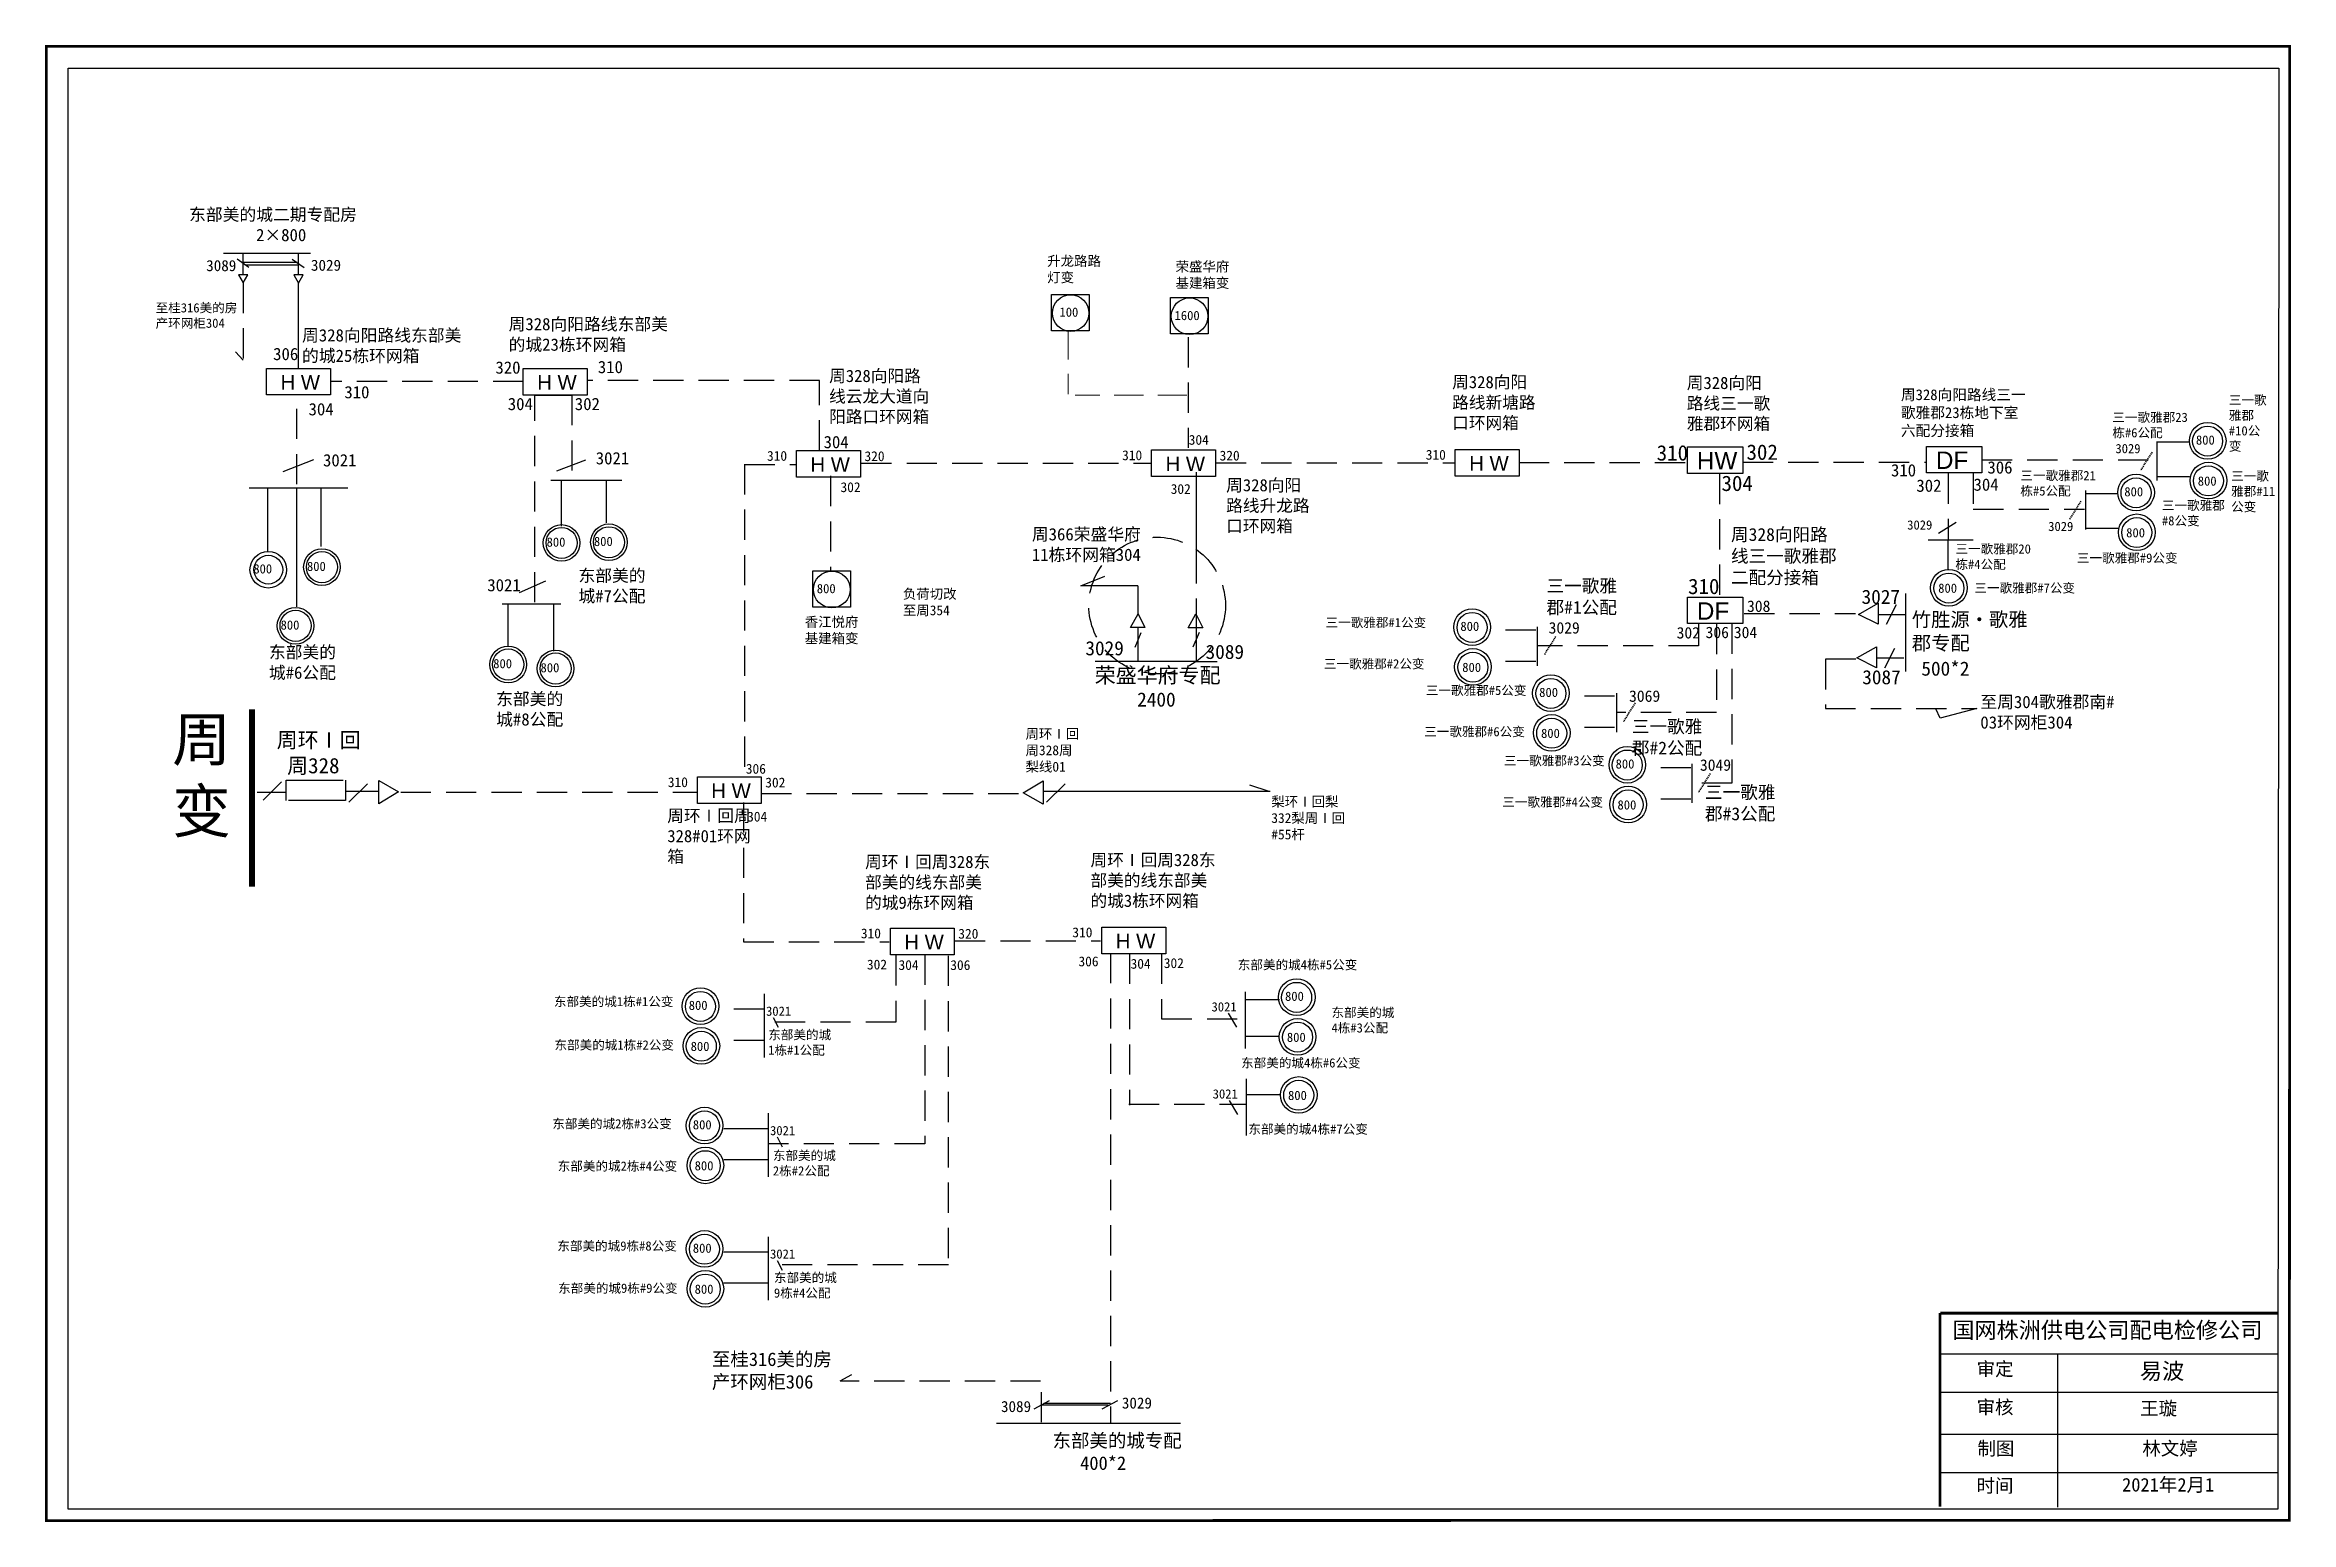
# Model space of a CAD drawing. Extents: x 5 to 370, y -40 to 201.
import ezdxf

# ---------------------------------------------------------------- set-up
doc = ezdxf.new("R2010")
doc.units = 0
doc.header["$LTSCALE"] = 0.774411
for name, pattern in [('ACAD_ISO02W100', [15, 12, -3]), ('DASHED2', [9.525, 6.35, -3.175]), ('HIDDEN2', [0.1875, 0.125, -0.0625])]:
    doc.linetypes.add(name, pattern=pattern)
doc.layers.get('0').update_dxf_attribs({"linetype": 'CONTINUOUS'})
for name, color, linetype in [('0-RefEdit0', 7, 'CONTINUOUS'), ('MiniCADViewLayer', 7, 'CONTINUOUS'), ('线型', 7, 'DASHED2')]:
    doc.layers.add(name, color=color, linetype=linetype)
doc.styles.add('宋体_txtstyle_0.00_0_0', font='')
doc.styles.add('宋体_txtstyle_2.20_0_0', font='', dxfattribs={"height": 2.2})
doc.styles.add('宋体_txtstyle_3.37_0_0', font='', dxfattribs={"height": 3.367962})
doc.styles.get('宋体_txtstyle_0.00_0_0').set_extended_font_data('宋体')
doc.styles.get('宋体_txtstyle_2.20_0_0').set_extended_font_data('宋体')
doc.styles.get('宋体_txtstyle_3.37_0_0').set_extended_font_data('宋体')

msp = doc.modelspace()

# ---------------------------------------------------------------- linework, layer by layer
at = {"color": 7, "linetype": 'DASHED2', "lineweight": 0, "ltscale": 0.96014}
for p, q in [((171.18, 154.2), (171.18, 143.83)), ((190.48, 143.68), (172.33, 143.68))]:
    msp.add_line(p, q, dxfattribs=at)
at = {"linetype": 'DASHED2'}
for p, q in [((190.67, 153.08), (190.67, 135.1)), ((45.77, 129.17), (45.77, 143.7)), ((82.59, 145.88), (51.25, 145.88)), ((84.48, 109.98), (84.48, 143.68)), ((90.46, 143.68), (90.46, 129.83)), ((130.76, 146.05), (93.07, 146.05)), ((130.76, 134.66), (130.76, 146.05)), ((118.55, 132.41), (126.89, 132.41)), ((118.56, 132.42), (118.56, 81.58)), ((137.55, 132.59), (184.74, 132.59)), ((195.2, 132.68), (234.16, 132.68)), ((244.44, 132.72), (271.74, 132.72)), ((280.86, 132.79), (310.61, 132.79)), ((319.73, 133.13), (347.97, 133.13)), ((132.52, 130.52), (132.52, 115.16)), ((277.05, 130.88), (277.05, 110.89)), ((314.23, 130.92), (314.23, 120.16)), ((318.31, 130.92), (318.33, 125.14)), ((318.33, 125.14), (336.4, 125.14)), ((273.67, 106.63), (273.67, 102.89)), ((276.57, 106.44), (276.57, 92.08)), ((279.09, 106.54), (279.09, 80.59)), ((281.08, 108.16), (299.15, 108.16)), ((247.2, 105.43), (239.99, 105.43)), ((273.67, 102.89), (247.45, 102.89)), ((247.2, 100.35), (239.99, 100.35)), ((260.01, 94.7), (252.8, 94.7)), ((276.57, 92.08), (260.32, 92.08)), ((260.01, 89.62), (252.8, 89.62)), ((272.43, 83.06), (265.22, 83.06)), ((279.09, 80.59), (272.65, 80.59)), ((62.66, 79.08), (110.85, 79.08)), ((118.4, 77.45), (118.4, 54.76)), ((121.28, 78.91), (163.91, 78.91)), ((272.43, 77.98), (265.22, 77.98)), ((152.77, 54.93), (176.45, 54.93)), ((118.4, 54.76), (142.08, 54.76)), ((143.18, 52.57), (143.18, 41.72)), ((147.85, 52.72), (147.85, 21.9)), ((151.67, 52.51), (151.67, 2.28)), ((178.08, 52.95), (178.08, -23.53)), ((181.12, 52.85), (181.12, 28.22)), ((186.37, 52.84), (186.37, 42.25)), ((121.75, 43.8), (114.54, 43.8)), ((143.18, 41.72), (121.73, 41.72)), ((186.37, 42.25), (199.87, 42.25)), ((121.75, 38.73), (114.54, 38.73)), ((181.04, 28.36), (200.16, 28.36)), ((147.85, 21.9), (122.53, 21.9)), ((151.7, 2.26), (122.28, 2.26)), ((166.69, -16.65), (134.13, -16.65)), ((166.83, -23.36), (166.83, -16.76))]:
    msp.add_line(p, q, dxfattribs=at)
at = {"linetype": 'Continuous'}
for p, q in [((84.48, 143.68), (90.46, 143.68)), ((43.56, 131.24), (48.54, 133.18)), ((88.04, 131.36), (92.76, 133.12)), ((38.02, 128.62), (54.08, 128.62)), ((41.07, 118.11), (41.07, 128.62)), ((41.07, 128.62), (49.65, 128.62)), ((45.77, 109.26), (45.77, 128.62)), ((49.65, 128.62), (49.65, 119.08)), ((87.05, 129.83), (98.59, 129.83)), ((88.81, 122.36), (88.81, 129.83)), ((88.81, 129.83), (93.2, 129.83)), ((96.06, 129.83), (96.06, 122.91)), ((82, 111.6), (86.28, 113.47)), ((79.14, 109.74), (88.7, 109.74)), ((80.14, 102.85), (80.14, 109.74)), ((80.14, 109.74), (86.06, 109.74)), ((87.49, 109.74), (87.49, 102.05)), ((182.51, 105.86), (182.51, 103.31)), ((43.27, 80.79), (40.28, 77.8)), ((57.25, 80.46), (54.25, 77.46)), ((59.08, 77.23), (59.08, 80.99)), ((59.08, 80.99), (62.32, 79.18)), ((163.86, 78.99), (167.1, 80.95)), ((167.1, 80.95), (167.1, 77.18)), ((170.66, 80.46), (167.67, 77.46)), ((53.72, 79.25), (58.98, 79.25)), ((62.32, 79.18), (59.08, 77.23)), ((167.1, 77.18), (163.86, 78.99)), ((167.13, 79.25), (204, 79.25)), ((203.87, 79.21), (200.73, 80.25)), ((121.74, 46.31), (121.74, 35.97)), ((199.88, 45.41), (205.51, 45.41)), ((199.94, 46.65), (199.94, 37.44)), ((123.23, 42.46), (124.05, 40.88)), ((197.17, 43.15), (198.52, 40.88)), ((199.88, 39.41), (205.51, 39.41)), ((200.07, 29.96), (205.7, 29.96)), ((200.13, 32.49), (200.13, 23.28)), ((122.39, 26.89), (122.39, 16.54)), ((197.36, 28.99), (198.71, 26.72)), ((122.41, 24.38), (115.19, 24.38)), ((123.89, 23.04), (124.7, 21.45)), ((122.41, 19.3), (115.19, 19.3)), ((122.41, 4.31), (115.19, 4.31)), ((122.39, 6.82), (122.39, -3.52)), ((123.89, 2.97), (124.7, 1.39)), ((122.41, -0.76), (115.19, -0.76)), ((312.97, -12.21), (367.85, -12.21)), ((332.02, -12.22), (332.02, -37.15)), ((134.11, -16.59), (136.01, -15.56)), ((312.97, -18.46), (367.85, -18.46)), ((312.97, -25.28), (367.85, -25.28)), ((312.97, -31.53), (367.85, -31.53))]:
    msp.add_line(p, q, dxfattribs=at)
at = {"color": 0}
for p, q in [((348.31, 136.07), (353.51, 136.07)), ((191.96, 131.13), (191.96, 118.21)), ((348.26, 130.46), (353.46, 130.46)), ((336.67, 127.66), (341.87, 127.66)), ((336.62, 122.05), (341.82, 122.05)), ((314.18, 120.16), (314.18, 115.36))]:
    msp.add_line(p, q, dxfattribs=at)
at = {"color": 0, "linetype": 'Continuous'}
for p, q in [((315.55, 122.95), (312.65, 121.19)), ((311.01, 120.16), (318.31, 120.16)), ((173.21, 112.67), (177.12, 114.22)), ((182.51, 112.67), (173.21, 112.67)), ((305.81, 109.59), (304.18, 106.38)), ((307.33, 98.74), (307.33, 111.42)), ((302.86, 108.02), (307.33, 108.02)), ((305.53, 102.49), (303.9, 99.29)), ((299.23, 100.72), (294.28, 100.72)), ((302.58, 100.93), (307.05, 100.93)), ((312.92, 91.12), (312.24, 92.66)), ((318.88, 92.72), (312.92, 91.12)), ((168.11, -19.84), (165.59, -21.21)), ((166.93, -20.54), (177.65, -20.54)), ((167.24, -20.26), (178.04, -20.26)), ((179.18, -19.84), (176.66, -21.21)), ((159.53, -23.48), (189.41, -23.48))]:
    msp.add_line(p, q, dxfattribs=at)
at = {"color": 0, "linetype": 'DASHED2'}
for p, q in [((182.51, 112.67), (182.51, 108.04)), ((294.28, 100.72), (294.28, 92.72)), ((294.28, 92.72), (318.88, 92.72))]:
    msp.add_line(p, q, dxfattribs=at)
at = {"color": 7, "linetype": 'Continuous'}
for p, q in [((181.3, 105.89), (182.54, 108.13)), ((182.54, 108.13), (183.65, 105.89)), ((190.68, 105.85), (191.92, 108.09)), ((191.92, 108.09), (193.04, 105.85)), ((183.65, 105.89), (181.3, 105.89)), ((183, 105.01), (182.01, 102.65)), ((193.04, 105.85), (190.68, 105.85)), ((192.45, 105.05), (191.46, 102.69))]:
    msp.add_line(p, q, dxfattribs=at)
at = {"linetype": 'ACAD_ISO02W100'}
msp.add_line((44.02, 79.07), (39.35, 79.07), dxfattribs=at)
at = {"linetype": 'Continuous', "const_width": 0.44}
msp.add_lwpolyline([(5.04, 200.4), (369.77, 200.4), (369.72, -39.3), (5.04, -39.36)], close=True, dxfattribs=at)
at = {"linetype": 'Continuous'}
for points in [[(8.6, 196.84), (367.99, 196.84), (367.84, -37.48), (8.6, -37.48)], [(168.49, 160.04), (174.61, 160.04), (174.61, 154.14), (168.49, 154.14)], [(187.82, 159.52), (193.94, 159.52), (193.94, 153.61), (187.82, 153.61)], [(40.86, 148.02), (51.25, 148.02), (51.25, 143.7), (40.86, 143.7)], [(82.59, 148), (92.98, 148), (92.98, 143.68), (82.59, 143.68)], [(127.01, 134.66), (137.4, 134.66), (137.4, 130.33), (127.01, 130.33)], [(184.74, 134.75), (195.13, 134.75), (195.13, 130.43), (184.74, 130.43)], [(234.11, 134.84), (244.5, 134.84), (244.5, 130.51), (234.11, 130.51)], [(129.66, 115.1), (135.78, 115.1), (135.78, 109.2), (129.66, 109.2)], [(110.89, 81.6), (121.27, 81.6), (121.27, 77.27), (110.89, 77.27)], [(142.27, 57), (152.66, 57), (152.66, 52.68), (142.27, 52.68)], [(176.65, 57.17), (187.03, 57.17), (187.03, 52.84), (176.65, 52.84)]]:
    msp.add_lwpolyline(points, close=True, dxfattribs=at)
at = {"color": 7, "linetype": 'Continuous'}
for points in [[(33.87, 166.76), (47.97, 166.74)], [(37.98, 164.4), (36.05, 165.75)], [(45.82, 165.22), (37.02, 165.23)], [(37.03, 163.25), (37.04, 166.76)], [(37.32, 164.88), (46.01, 164.87)], [(46.94, 164.36), (45.02, 165.71)], [(46.05, 163.23), (46.06, 166.73)]]:
    msp.add_lwpolyline(points, dxfattribs=at)
at = {"linetype": 'DASHED2'}
msp.add_lwpolyline([(37.03, 161.92), (37.03, 149.36), (35.79, 150.72)], dxfattribs=at)
at = {"color": 7, "linetype": 'Continuous'}
for points in [[(37.03, 161.92), (37.8, 163.25), (36.27, 163.25)], [(46.05, 161.9), (46.82, 163.23), (45.29, 163.23)]]:
    msp.add_lwpolyline(points, close=True, dxfattribs=at)
at = {"linetype": 'Continuous'}
msp.add_lwpolyline([(46.05, 148.02), (46.05, 161.9)], dxfattribs=at)
for points, const_width in [([(38.48, 92.56), (38.5, 63.74)], 1), ([(312.93, -5.61), (312.93, -37.05)], 0.44), ([(312.97, -5.61), (367.85, -5.61)], 0.44)]:
    msp.add_lwpolyline(points, dxfattribs=dict(at, const_width=const_width))
at = {"linetype": 'ACAD_ISO02W100'}
msp.add_lwpolyline([(53.71, 81.08), (53.71, 77.73), (44.02, 77.73), (44.02, 81.08)], close=True, dxfattribs=at)
at = {"linetype": 'Continuous'}
for centre, radius in [((171.58, 157.01), 2.98), ((190.91, 156.49), 2.98), ((356.43, 136.24), 2.98), ((356.42, 136.19), 2.44), ((356.56, 129.77), 2.98), ((356.55, 129.72), 2.44), ((344.79, 127.83), 2.98), ((344.78, 127.78), 2.44), ((344.92, 121.36), 2.98), ((88.82, 119.63), 2.98), ((88.82, 119.63), 2.53), ((96.52, 119.74), 2.98), ((96.52, 119.74), 2.53), ((344.91, 121.31), 2.44), ((41.14, 115.28), 2.98), ((41.14, 115.28), 2.34), ((49.86, 115.7), 2.98), ((49.86, 115.7), 2.53), ((132.75, 112.07), 2.98), ((314.36, 112.34), 2.98), ((314.35, 112.29), 2.44), ((45.57, 106.16), 2.98), ((45.57, 106.16), 2.53), ((236.85, 105.94), 2.98), ((236.84, 105.9), 2.44), ((80.14, 99.87), 2.98), ((80.14, 99.87), 2.53), ((236.98, 99.47), 2.98), ((87.84, 99.21), 2.98), ((87.84, 99.21), 2.53), ((236.97, 99.43), 2.44), ((249.66, 95.21), 2.98), ((249.65, 95.16), 2.44), ((249.79, 88.74), 2.98), ((249.78, 88.69), 2.44), ((262.08, 83.57), 2.98), ((262.07, 83.52), 2.44), ((262.22, 77.1), 2.98), ((262.21, 77.05), 2.44), ((208.34, 45.78), 2.98), ((208.32, 45.74), 2.44), ((111.4, 44.31), 2.98), ((111.39, 44.27), 2.44), ((111.54, 37.84), 2.98), ((111.53, 37.8), 2.44), ((208.47, 39.31), 2.98), ((208.46, 39.27), 2.44), ((208.66, 29.87), 2.98), ((208.65, 29.82), 2.44), ((112.06, 24.89), 2.98), ((112.05, 24.84), 2.44), ((112.19, 18.42), 2.98), ((112.18, 18.37), 2.44), ((112.06, 4.83), 2.98), ((112.05, 4.78), 2.44), ((112.19, -1.64), 2.98), ((112.18, -1.69), 2.44)]:
    msp.add_circle(centre, radius, dxfattribs=at)
at = {"color": 1, "linetype": 'DASHED2'}
msp.add_circle((185.64, 109.46), 11.1, dxfattribs=at)
at = {"layer": '0-RefEdit0', "color": 0, "linetype": 'HIDDEN2', "ltscale": 2}
for p, q in [((347.38, 134.41), (345.5, 131.42)), ((335.81, 126.41), (333.93, 123.43)), ((250.42, 104.41), (248.54, 101.42)), ((263.34, 93.61), (261.45, 90.62)), ((275.54, 82.12), (273.66, 79.13))]:
    msp.add_line(p, q, dxfattribs=at)
at = {"layer": '0-RefEdit0', "color": 0, "ltscale": 2}
for p, q in [((299.67, 108.02), (302.86, 109.83)), ((302.86, 109.83), (302.86, 106.43)), ((302.86, 106.43), (299.67, 108.02)), ((299.39, 100.93), (302.58, 102.73)), ((302.58, 102.73), (302.58, 99.33)), ((302.58, 99.33), (299.39, 100.93))]:
    msp.add_line(p, q, dxfattribs=at)
at = {"layer": 'MiniCADViewLayer', "color": 0, "linetype": 'Continuous'}
for p, q in [((191.98, 119.45), (191.98, 113.05)), ((191.98, 110.6), (191.98, 100.37)), ((182.51, 103.31), (182.51, 100.37)), ((191.98, 100.37), (175.57, 100.37)), ((191.98, 100.37), (195.4, 100.37))]:
    msp.add_line(p, q, dxfattribs=at)
at = {"layer": '线型', "linetype": 'ByBlock'}
for p, q in [((348.15, 136.15), (348.15, 129.79)), ((336.58, 128.16), (336.58, 121.8)), ((247.42, 106), (247.42, 99.64)), ((260.33, 95.19), (260.33, 88.84)), ((272.54, 83.7), (272.54, 77.35))]:
    msp.add_line(p, q, dxfattribs=at)
for points in [[(271.84, 135.26), (280.86, 135.26), (280.86, 130.95), (271.84, 130.95)], [(310.7, 135.33), (319.73, 135.33), (319.73, 131.03), (310.7, 131.03)], [(271.84, 110.81), (280.86, 110.81), (280.86, 106.51), (271.84, 106.51)]]:
    msp.add_lwpolyline(points, close=True, dxfattribs=at)

# ---------------------------------------------------------------- texts
at = {"attachment_point": 1}
for s, insert, char_height, width, style in [('{\\fSimSun|b0|i0|c134|p2;东部美的城二期专配房\\P        2×800}', (28.26, 174.04), 2, 29.388, '宋体_txtstyle_0.00_0_0'), ('{\\fSimSun|b0|i0|c134|p2;升龙路路灯变}', (167.77, 166.29), 1.6, 9.498, '宋体_txtstyle_0.00_0_0'), ('{\\fSimSun|b0|i0|c134|p2;荣盛华府基建箱变}', (188.64, 165.38), 1.6, 9.498, '宋体_txtstyle_0.00_0_0'), ('100', (169.76, 157.92), 1.5, 4.1943, '宋体_txtstyle_0.00_0_0'), ('1600', (188.47, 157.37), 1.5, 4.1943, '宋体_txtstyle_0.00_0_0'), ('{\\fSimSun|b0|i0|c134|p2;周328向阳路线云龙大道向阳路口环网箱}', (132.31, 147.79), 1.989, 17.088, '宋体_txtstyle_0.00_0_0'), ('{\\fSimSun|b0|i0|c134|p2;周328向阳路线新塘路口环网箱}', (233.6, 146.79), 1.989, 14.2861, '宋体_txtstyle_0.00_0_0'), ('{\\fSimSun|b0|i0|c134|p2;周328向阳路线三一歌雅郡环网箱}', (271.74, 146.65), 1.989, 14.2861, '宋体_txtstyle_0.00_0_0'), ('周328向阳路线三一歌雅郡23栋地下室六配分接箱', (306.56, 144.61), 1.75, 20.7834, '宋体_txtstyle_0.00_0_0'), ('三一歌雅郡#10公变', (359.87, 143.62), 1.5, 6.9013, '宋体_txtstyle_0.00_0_0'), ('三一歌雅郡23栋#6公配', (340.93, 140.81), 1.5, 14.0913, '宋体_txtstyle_0.00_0_0'), ('304', (190.77, 137.2), 1.6, 4.1943, '宋体_txtstyle_0.00_0_0'), ('{\\fSimSun|b0|i0|c134|p2;310}', (266.85, 135.53), 2.5, 17.1812, '宋体_txtstyle_0.00_0_0'), ('{\\fSimSun|b0|i0|c134|p2;302}', (281.45, 135.65), 2.5, 17.1812, '宋体_txtstyle_0.00_0_0'), ('3029', (341.43, 135.73), 1.5, 12.7966, '宋体_txtstyle_0.00_0_0'), ('800', (354.52, 137.12), 1.5, 4.1943, '宋体_txtstyle_0.00_0_0'), ('310', (122.21, 134.59), 1.6, 4.1943, '宋体_txtstyle_0.00_0_0'), ('320', (138.06, 134.54), 1.6, 4.1943, '宋体_txtstyle_0.00_0_0'), ('310', (179.94, 134.69), 1.6, 4.1943, '宋体_txtstyle_0.00_0_0'), ('320', (195.79, 134.64), 1.6, 4.1943, '宋体_txtstyle_0.00_0_0'), ('310', (229.31, 134.77), 1.6, 4.1943, '宋体_txtstyle_0.00_0_0'), ('{\\fArial|b0|i0|c0|p32;HW}', (273.38, 134.43), 2.8292, 24.2177, '宋体_txtstyle_0.00_0_0'), ('{\\fSimSun|b0|i0|c134|p2;310}', (304.94, 132.45), 2, 17.1812, '宋体_txtstyle_0.00_0_0'), ('{\\fArial|b0|i0|c0|p32;DF}', (312.24, 134.5), 2.8292, 24.2177, '宋体_txtstyle_0.00_0_0'), ('{\\fSimSun|b0|i0|c134|p2;306}', (320.62, 132.91), 2, 17.1812, '宋体_txtstyle_0.00_0_0'), ('三一歌雅郡21栋#5公配', (325.98, 131.34), 1.5, 14.0913, '宋体_txtstyle_0.00_0_0'), ('三一歌雅郡#11公变', (360.24, 131.27), 1.5, 8.1484, '宋体_txtstyle_0.00_0_0'), ('302^J', (134.16, 129.5), 1.6, 4.1943, '宋体_txtstyle_0.00_0_0'), ('{\\fNSimSun|b0|i0|c0|p49;302}', (187.84, 129.21), 1.6, 4.1943, '宋体_txtstyle_0.00_0_0'), ('{\\fSimSun|b0|i0|c134|p2;周328向阳路线升龙路口环网箱}', (196.86, 130.02), 1.989, 14.2861, '宋体_txtstyle_0.00_0_0'), ('{\\fSimSun|b0|i0|c134|p2;304}', (277.39, 130.58), 2.5, 17.1812, '宋体_txtstyle_0.00_0_0'), ('{\\fSimSun|b0|i0|c134|p2;302}', (309.07, 129.95), 2, 17.1812, '宋体_txtstyle_0.00_0_0'), ('{\\fSimSun|b0|i0|c134|p2;304}', (318.36, 130.12), 2, 17.1812, '宋体_txtstyle_0.00_0_0'), ('800', (342.88, 128.71), 1.5, 4.1943, '宋体_txtstyle_0.00_0_0'), ('800', (354.82, 130.45), 1.5, 4.1943, '宋体_txtstyle_0.00_0_0'), ('三一歌雅郡#8公变', (348.99, 126.49), 1.5, 11.1623, '宋体_txtstyle_0.00_0_0'), ('800', (94.07, 120.63), 1.5, 4.1943, '宋体_txtstyle_0.00_0_0'), ('周328向阳路线三一歌雅郡二配分接箱', (278.93, 122.06), 2.0974, 18.1815, '宋体_txtstyle_0.00_0_0'), ('3029', (307.58, 123.31), 1.5, 12.7966, '宋体_txtstyle_0.00_0_0'), ('3029', (330.5, 123.07), 1.5, 12.7966, '宋体_txtstyle_0.00_0_0'), ('800', (343.18, 122.05), 1.5, 4.1943, '宋体_txtstyle_0.00_0_0'), ('800', (86.38, 120.52), 1.5, 4.1943, '宋体_txtstyle_0.00_0_0'), ('三一歌雅郡20栋#4公配', (315.42, 119.41), 1.5, 14.0913, '宋体_txtstyle_0.00_0_0'), ('三一歌雅郡#9公变', (335.17, 117.94), 1.5, 23.7373, '宋体_txtstyle_0.00_0_0'), ('800', (38.7, 116.17), 1.5, 4.1943, '宋体_txtstyle_0.00_0_0'), ('800', (47.42, 116.58), 1.5, 4.1943, '宋体_txtstyle_0.00_0_0'), ('三一歌雅郡#1公配', (248.95, 113.7), 2.097, 14.0913, '宋体_txtstyle_0.00_0_0'), ('{\\fSimSun|b0|i0|c134|p2;310}', (271.95, 113.82), 2.5, 17.1812, '宋体_txtstyle_0.00_0_0'), ('三一歌雅郡#7公变', (318.5, 113.06), 1.5, 23.7373, '宋体_txtstyle_0.00_0_0'), ('800', (130.31, 112.96), 1.5, 4.1943, '宋体_txtstyle_0.00_0_0'), ('{\\fSimSun|b0|i0|c134|p2;负荷切改至周354}', (144.3, 112.15), 1.6, 9.498, '宋体_txtstyle_0.00_0_0'), ('{\\fArial|b0|i0|c0|p32;DF}', (273.38, 109.98), 2.8292, 24.2177, '宋体_txtstyle_0.00_0_0'), ('{\\fSimSun|b0|i0|c134|p2;308}', (281.54, 110.28), 1.862, 12.7966, '宋体_txtstyle_0.00_0_0'), ('800', (312.62, 113.03), 1.5, 4.1943, '宋体_txtstyle_0.00_0_0'), ('800', (43.13, 107.04), 1.5, 4.1943, '宋体_txtstyle_0.00_0_0'), ('{\\fSimSun|b0|i0|c134|p2;香江悦府基建箱变}', (128.35, 107.59), 1.6, 9.498, '宋体_txtstyle_0.00_0_0'), ('三一歌雅郡#1公变', (213.01, 107.44), 1.5, 23.7373, '宋体_txtstyle_0.00_0_0'), ('800', (234.94, 106.83), 1.5, 4.1943, '宋体_txtstyle_0.00_0_0'), ('3029', (249.28, 106.76), 1.862, 12.7966, '宋体_txtstyle_0.00_0_0'), ('{\\fSimSun|b0|i0|c134|p2;302}', (270.09, 105.96), 1.862, 12.7966, '宋体_txtstyle_0.00_0_0'), ('{\\fSimSun|b0|i0|c134|p2;306}', (274.8, 106.02), 1.862, 12.7966, '宋体_txtstyle_0.00_0_0'), ('{\\fSimSun|b0|i0|c134|p2;304}', (279.39, 106.02), 1.862, 12.7966, '宋体_txtstyle_0.00_0_0'), ('3029', (173.97, 103.66), 2.3, 16.116, '宋体_txtstyle_0.00_0_0'), ('3089', (193.51, 103.07), 2.3, 16.116, '宋体_txtstyle_0.00_0_0'), ('800', (77.7, 100.76), 1.5, 4.1943, '宋体_txtstyle_0.00_0_0'), ('800', (85.39, 100.1), 1.5, 4.1943, '宋体_txtstyle_0.00_0_0'), ('三一歌雅郡#2公变', (212.74, 100.72), 1.5, 23.7373, '宋体_txtstyle_0.00_0_0'), ('800', (235.24, 100.16), 1.5, 4.1943, '宋体_txtstyle_0.00_0_0'), ('三一歌雅郡#5公变', (229.32, 96.41), 1.5, 23.7373, '宋体_txtstyle_0.00_0_0'), ('800', (247.75, 96.09), 1.5, 4.1943, '宋体_txtstyle_0.00_0_0'), ('3069', (262.36, 95.66), 1.862, 12.7966, '宋体_txtstyle_0.00_0_0'), ('{\\fSimSun|b0|i0|c134|p2;周环Ⅰ回周328周梨线01}', (164.24, 89.39), 1.6, 9.498, '宋体_txtstyle_0.00_0_0'), ('三一歌雅郡#6公变', (229.05, 89.7), 1.5, 23.7373, '宋体_txtstyle_0.00_0_0'), ('800', (248.05, 89.43), 1.5, 4.1943, '宋体_txtstyle_0.00_0_0'), ('三一歌雅郡#2公配', (262.82, 90.83), 2.097, 14.0913, '宋体_txtstyle_0.00_0_0'), ('三一歌雅郡#3公变', (242.03, 84.97), 1.5, 23.7373, '宋体_txtstyle_0.00_0_0'), ('800', (260.17, 84.45), 1.5, 4.1943, '宋体_txtstyle_0.00_0_0'), ('3049', (273.88, 84.45), 1.862, 12.7966, '宋体_txtstyle_0.00_0_0'), ('310', (106.09, 81.53), 1.6, 4.1943, '宋体_txtstyle_0.00_0_0'), ('306', (118.77, 83.71), 1.6, 4.1943, '宋体_txtstyle_0.00_0_0'), ('302', (121.93, 81.48), 1.6, 4.1943, '宋体_txtstyle_0.00_0_0'), ('三一歌雅郡#3公配', (274.71, 80.14), 2.097, 14.0913, '宋体_txtstyle_0.00_0_0'), ('{\\fSimSun|b0|i0|c134|p2;梨环Ⅰ回梨332梨周Ⅰ回#55杆}', (204.2, 78.37), 1.6, 12.1092, '宋体_txtstyle_3.37_0_0'), ('三一歌雅郡#4公变', (241.76, 78.25), 1.5, 23.7373, '宋体_txtstyle_0.00_0_0'), ('800', (260.48, 77.79), 1.5, 4.1943, '宋体_txtstyle_0.00_0_0'), ('{\\fSimSun|b0|i0|c134|p2;周环Ⅰ回周328#01环网箱}', (106, 76.28), 1.989, 13.5487, '宋体_txtstyle_0.00_0_0'), ('304', (118.98, 75.93), 1.6, 4.1943, '宋体_txtstyle_0.00_0_0'), ('{\\fSimSun|b0|i0|c134|p2;周环Ⅰ回周328东部美的线东部美的城3栋环网箱}', (174.8, 69.08), 1.989, 20.8647, '宋体_txtstyle_0.00_0_0'), ('{\\fSimSun|b0|i0|c134|p2;周环Ⅰ回周328东部美的线东部美的城9栋环网箱}', (138.16, 68.77), 1.989, 21.0903, '宋体_txtstyle_0.00_0_0'), ('310', (137.47, 56.94), 1.6, 4.1943, '宋体_txtstyle_0.00_0_0'), ('320', (153.31, 56.89), 1.6, 4.1943, '宋体_txtstyle_0.00_0_0'), ('310', (171.85, 57.11), 1.6, 4.1943, '宋体_txtstyle_0.00_0_0'), ('302', (138.46, 51.88), 1.6, 4.1943, '宋体_txtstyle_0.00_0_0'), ('304', (143.59, 51.8), 1.6, 4.1943, '宋体_txtstyle_0.00_0_0'), ('306', (152.01, 51.79), 1.6, 4.1943, '宋体_txtstyle_0.00_0_0'), ('306', (172.85, 52.39), 1.6, 4.1943, '宋体_txtstyle_0.00_0_0'), ('304', (181.32, 52), 1.6, 4.1943, '宋体_txtstyle_0.00_0_0'), ('302', (186.72, 52.11), 1.6, 4.1943, '宋体_txtstyle_0.00_0_0'), ('{\\fSimSun|b0|i0|c134|p2;东部美的城4栋}#5{\\fSimSun|b0|i0|c134|p2;公变}', (198.75, 51.79), 1.5, 21.2138, '宋体_txtstyle_0.00_0_0'), ('{\\fSimSun|b0|i0|c134|p2;东部美的城1栋\\fSimSun|b0|i0|c0|p2;#1\\fSimSun|b0|i0|c134|p2;公变}', (87.57, 45.81), 1.5, 21.2138, '宋体_txtstyle_0.00_0_0'), ('800', (109.49, 45.2), 1.5, 4.1943, '宋体_txtstyle_0.00_0_0'), ('3021', (122.06, 44.25), 1.5, 4.1943, '宋体_txtstyle_0.00_0_0'), ('3021', (194.48, 44.95), 1.5, 4.1943, '宋体_txtstyle_0.00_0_0'), ('800', (206.43, 46.67), 1.5, 4.1943, '宋体_txtstyle_0.00_0_0'), ('{\\fSimSun|b0|i0|c134|p2;东部美的城}4{\\fSimSun|b0|i0|c134|p2;栋}#3{\\fSimSun|b0|i0|c134|p2;公配}', (213.98, 44.03), 1.5, 10.8914, '宋体_txtstyle_0.00_0_0'), ('{\\fSimSun|b0|i0|c134|p2;东部美的城}1{\\fSimSun|b0|i0|c134|p2;栋}#1{\\fSimSun|b0|i0|c134|p2;公配}', (122.41, 40.41), 1.5, 10.8914, '宋体_txtstyle_0.00_0_0'), ('{\\fSimSun|b0|i0|c134|p2;东部美的城1栋\\fSimSun|b0|i0|c0|p2;#2\\fSimSun|b0|i0|c134|p2;公变}', (87.66, 38.75), 1.5, 21.2138, '宋体_txtstyle_0.00_0_0'), ('800', (109.8, 38.53), 1.5, 4.1943, '宋体_txtstyle_0.00_0_0'), ('800', (206.73, 40), 1.5, 4.1943, '宋体_txtstyle_0.00_0_0'), ('{\\fSimSun|b0|i0|c134|p2;东部美的城4栋}#6{\\fSimSun|b0|i0|c134|p2;公变}', (199.29, 35.84), 1.5, 21.2138, '宋体_txtstyle_0.00_0_0'), ('3021', (194.67, 30.79), 1.5, 4.1943, '宋体_txtstyle_0.00_0_0'), ('800', (206.92, 30.55), 1.5, 4.1943, '宋体_txtstyle_0.00_0_0'), ('{\\fSimSun|b0|i0|c134|p2;东部美的城2栋\\fSimSun|b0|i0|c0|p2;#3\\fSimSun|b0|i0|c134|p2;公变}', (87.3, 25.94), 1.5, 21.2138, '宋体_txtstyle_0.00_0_0'), ('800', (110.15, 25.78), 1.5, 4.1943, '宋体_txtstyle_0.00_0_0'), ('3021', (122.71, 24.83), 1.5, 4.1943, '宋体_txtstyle_0.00_0_0'), ('{\\fSimSun|b0|i0|c134|p2;东部美的城4栋}#7{\\fSimSun|b0|i0|c134|p2;公变}', (200.47, 25.07), 1.5, 21.2138, '宋体_txtstyle_0.00_0_0'), ('{\\fSimSun|b0|i0|c134|p2;东部美的城2栋\\fSimSun|b0|i0|c0|p2;#4\\fSimSun|b0|i0|c134|p2;公变}', (88.18, 19.05), 1.5, 21.2138, '宋体_txtstyle_0.00_0_0'), ('800', (110.45, 19.11), 1.5, 4.1943, '宋体_txtstyle_0.00_0_0'), ('{\\fSimSun|b0|i0|c134|p2;东部美的城}2{\\fSimSun|b0|i0|c134|p2;栋}#2{\\fSimSun|b0|i0|c134|p2;公配}', (123.17, 20.78), 1.5, 10.8914, '宋体_txtstyle_0.00_0_0'), ('{\\fSimSun|b0|i0|c134|p2;东部美的城9栋\\fSimSun|b0|i0|c0|p2;#8\\fSimSun|b0|i0|c134|p2;公变}', (88.12, 6.07), 1.5, 21.2138, '宋体_txtstyle_0.00_0_0'), ('800', (110.15, 5.71), 1.5, 4.1943, '宋体_txtstyle_0.00_0_0'), ('3021', (122.71, 4.76), 1.5, 4.1943, '宋体_txtstyle_0.00_0_0'), ('{\\fSimSun|b0|i0|c134|p2;东部美的城}9{\\fSimSun|b0|i0|c134|p2;栋}#4{\\fSimSun|b0|i0|c134|p2;公配}', (123.34, 0.92), 1.5, 10.8914, '宋体_txtstyle_0.00_0_0'), ('{\\fSimSun|b0|i0|c134|p2;东部美的城9栋\\fSimSun|b0|i0|c0|p2;#9\\fSimSun|b0|i0|c134|p2;公变}', (88.25, -0.8), 1.5, 21.2138, '宋体_txtstyle_0.00_0_0'), ('800', (110.45, -0.96), 1.5, 4.1943, '宋体_txtstyle_0.00_0_0'), ('{\\fSimSun|b0|i0|c134|p2;\\H0.88x;至桂316美的房产环网柜306}', (113.26, -12), 2.5, 20.7192, '宋体_txtstyle_0.00_0_0')]:
    msp.add_mtext(s, dxfattribs=dict(at, insert=insert, char_height=char_height, width=width, style=style))
at = {"color": 0, "attachment_point": 1, "style": '宋体_txtstyle_0.00_0_0'}
for s, insert, char_height, width in [('{\\fSimSun|b0|i0|c134|p2;\\H0.72x;3089}', (31.04, 165.63), 2.5, 21.8167), ('{\\fSimSun|b0|i0|c134|p2;\\H0.72x;3029}', (48.07, 165.69), 2.5, 21.8167), ('3027', (300.16, 112.02), 2.3, 10.9633), ('竹胜源·歌雅\\P郡专配', (308.33, 108.34), 2.3, 28.8075), ('3087', (300.27, 98.95), 2.3, 10.9633), ('500*2', (309.88, 100.35), 2.3, 19.0133), ('{\\H0.8696x;至周304歌雅郡南#\\P03环网柜304}', (319.47, 94.78), 2.3, 31.2033), ('{\\fSimSun|b0|i0|c134|p2;\\H0.72x;3089}', (160.25, -19.89), 2.5, 21.8167), ('{\\fSimSun|b0|i0|c134|p2;\\H0.72x;3029}', (179.9, -19.32), 2.5, 21.8167), ('{\\fSimSun|b0|i0|c134|p2;\\H0.88x;东部美的城专配\\P   400*2}', (168.63, -25.23), 2.5, 26.5534)]:
    msp.add_mtext(s, dxfattribs=dict(at, insert=insert, char_height=char_height, width=width))
at = {"linetype": 'Continuous', "attachment_point": 1}
for s, insert, char_height, width, style in [('{\\fSimSun|b0|i0|c134|p2;至桂316美的房产环网柜304}', (22.81, 158.62), 1.5, 13.925, '宋体_txtstyle_0.00_0_0'), ('{\\fSimSun|b0|i0|c134|p2;周328向阳路线东部美的城25栋环网箱}', (46.62, 154.4), 2, 26.054, '宋体_txtstyle_0.00_0_0'), ('{\\fSimSun|b0|i0|c134|p2;周328向阳路线东部美的城23栋环网箱}', (80.2, 156.22), 2, 26.054, '宋体_txtstyle_0.00_0_0'), ('{\\fSimSun|b0|i0|c134|p2;306}', (41.92, 151.36), 2, 13.1852, '宋体_txtstyle_0.00_0_0'), ('{\\fSimSun|b0|i0|c134|p2;320}', (78.06, 149.16), 2, 13.1852, '宋体_txtstyle_0.00_0_0'), ('{\\fSimSun|b0|i0|c134|p2;310}', (94.71, 149.24), 2, 13.1852, '宋体_txtstyle_0.00_0_0'), ('{\\fSimSun|b0|i0|c134|p2;310}', (53.5, 145.15), 2, 13.1852, '宋体_txtstyle_0.00_0_0'), ('{\\fSimSun|b0|i0|c134|p2;304}', (80.07, 143.23), 2, 4.8678, '宋体_txtstyle_0.00_0_0'), ('{\\fSimSun|b0|i0|c134|p2;302}', (90.97, 143.23), 2, 13.1852, '宋体_txtstyle_0.00_0_0'), ('{\\fSimSun|b0|i0|c134|p2;304}', (47.68, 142.38), 2, 13.1852, '宋体_txtstyle_0.00_0_0'), ('304', (131.41, 137.04), 2, 5.4652, '宋体_txtstyle_0.00_0_0'), ('{\\fSimSun|b0|i0|c134|p2;3021}', (50.03, 134.08), 2, 13.1852, '宋体_txtstyle_0.00_0_0'), ('{\\fSimSun|b0|i0|c134|p2;3021}', (94.37, 134.41), 2, 13.1852, '宋体_txtstyle_0.00_0_0'), ('{\\fSimSun|b0|i0|c134|p2;3021}', (76.74, 113.77), 2, 13.1852, '宋体_txtstyle_0.00_0_0'), ('{\\fSimSun|b0|i0|c134|p2;东部美的城#7公配}', (91.56, 115.33), 2, 13.1852, '宋体_txtstyle_0.00_0_0'), ('{\\fSimSun|b0|i0|c134|p2;东部美的城#6公配}', (41.23, 102.88), 2, 13.1852, '宋体_txtstyle_0.00_0_0'), ('{\\fSimSun|b0|i0|c134|p2;东部美的城#8公配}', (78.18, 95.28), 2, 13.1852, '宋体_txtstyle_0.00_0_0'), ('{\\fSimSun|b0|i0|c134|p2;周\\f\uffbfﾬￌﾣﾤ_GB2312|b0|i0|c134|p49; \\P\\fSimSun|b0|i0|c134|p2;变}', (25.51, 91.2), 7, 46.6545, '宋体_txtstyle_0.00_0_0'), ('{\\fSimSun|b0|i0|c134|p2;周环Ⅰ回\\P 周328}', (42.5, 88.84), 2.5, 22.8827, '宋体_txtstyle_0.00_0_0'), ('国网株洲供电公司配电检修公司', (314.91, -7.04), 2.64, 72.1758, '宋体_txtstyle_0.00_0_0'), ('审定', (318.86, -13.58), 2.2, 20.6461, '宋体_txtstyle_0.00_0_0'), ('{\\fSimSun|b0|i0|c134|p2;易波}', (345.41, -13.7), 2.64, 20.6461, '宋体_txtstyle_0.00_0_0'), ('审核', (318.86, -19.8), 2.2, 20.6461, '宋体_txtstyle_0.00_0_0'), ('王璇', (345.45, -19.99), 2.2, 20.6461, '宋体_txtstyle_0.00_0_0'), ('制图', (319, -26.51), 2.2, 20.6461, '宋体_txtstyle_0.00_0_0'), ('林文婷', (345.8, -26.51), 2.2, 20.6461, '宋体_txtstyle_0.00_0_0'), ('时间', (318.86, -32.56), 2.2, 20.6461, '宋体_txtstyle_0.00_0_0'), ('2021年2月1', (342.51, -32.41), 2.2, 20.6461, '宋体_txtstyle_2.20_0_0')]:
    msp.add_mtext(s, dxfattribs=dict(at, insert=insert, char_height=char_height, width=width, style=style))
at = {"linetype": 'DASHED2', "char_height": 2.3678, "width": 7.8343, "attachment_point": 1, "style": '宋体_txtstyle_0.00_0_0'}
for insert in [(43.12, 146.95), (84.85, 146.93), (129.27, 133.58), (187, 133.68), (236.37, 133.76), (113.15, 80.52), (144.53, 55.93), (178.91, 56.09)]:
    msp.add_mtext('{\\fArial|b0|i0|c0|p32;H W}', dxfattribs=dict(at, insert=insert))
at = {"color": 7, "linetype": 'Continuous', "lineweight": 0, "ltscale": 1.585526, "true_color": 0xffffff, "insert": (165.27, 122.05), "char_height": 2, "width": 20.2245, "attachment_point": 1, "style": '宋体_txtstyle_0.00_0_0'}
msp.add_mtext('周366荣盛华府11栋环网箱304', dxfattribs=at)
at = {"color": 7, "true_color": 0xffffff, "attachment_point": 1, "style": '宋体_txtstyle_0.00_0_0'}
for s, insert, char_height, width in [('荣盛华府专配', (175.49, 99.38), 2.5, 25.9796), ('2400', (182.39, 95.32), 2.3, 16.116)]:
    msp.add_mtext(s, dxfattribs=dict(at, insert=insert, char_height=char_height, width=width))

doc.saveas('drawing.dxf')
